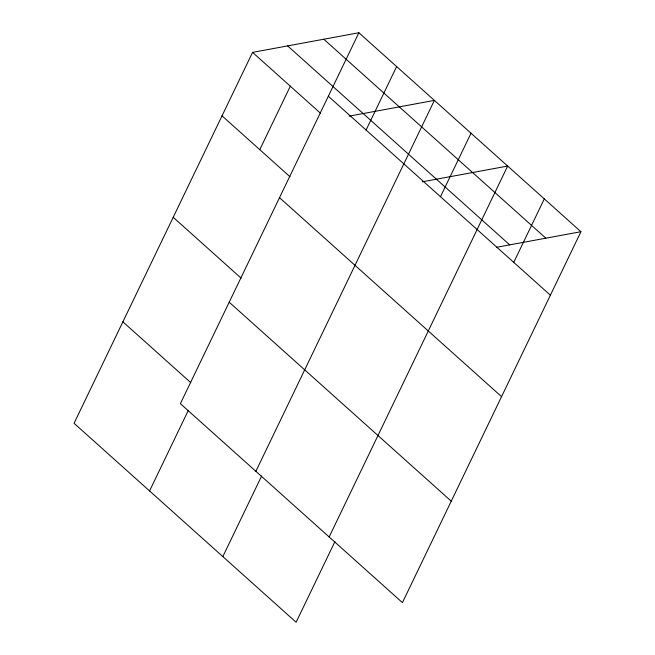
<?xml version="1.0" encoding="UTF-8"?>
<svg xmlns="http://www.w3.org/2000/svg" width="655" height="655" viewBox="0 0 655 655"><rect width="100%" height="100%" fill="white"/><g stroke="black" fill="none" stroke-linecap="round" stroke-linejoin="round"><path stroke-width="0.98" d="M358.883 32.75L180.379 403.66L402.424 602.625L580.936 231.714L358.883 32.75L252.576 52.375L74.064 423.286L296.117 622.25L334.918 541.628M259.773 149.668L290.321 86.198M149.561 490.931L188.362 410.308M366.088 130.042L396.635 66.573M255.876 471.305L434.38 100.395L349.115 116.14M222.839 556.594L261.64 475.972M440.471 196.697L471.019 133.227M329.154 536.969L507.658 166.059L422.393 181.795M513.749 262.36L544.297 198.891M496.678 247.271L580.936 231.714M323.799 39.226L545.852 238.191M287.651 45.899L509.705 244.864M328.335 96.219L550.388 295.192M252.576 52.375L320.516 113.258M222.029 115.845L289.977 176.727M279.513 197.679L501.558 396.643M173.198 217.296L241.146 278.187M229.201 302.201L451.254 501.173M122.894 321.826L190.842 382.716"/></g></svg>
